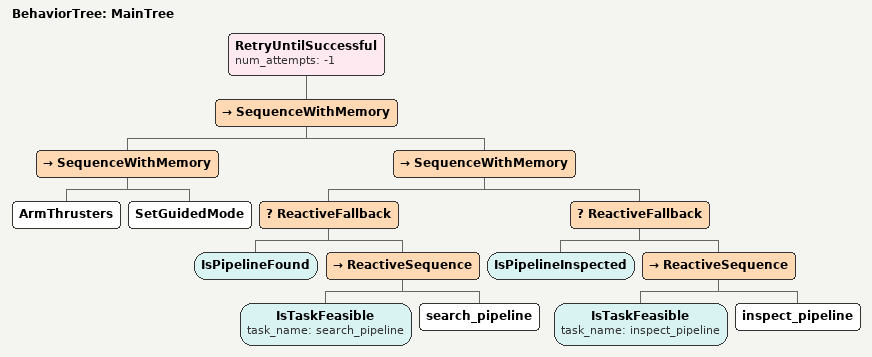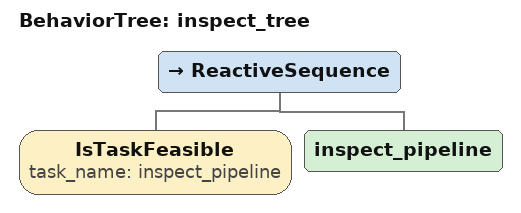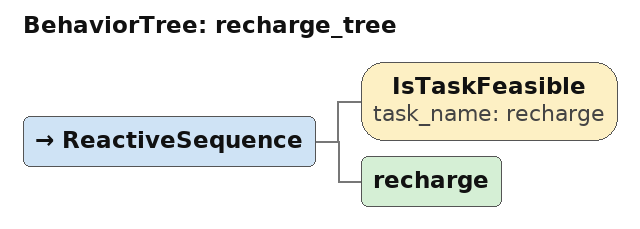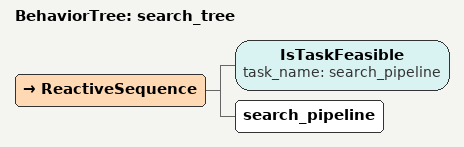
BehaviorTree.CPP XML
<?xml version="1.0" encoding="UTF-8"?>
<root BTCPP_format="4"
      main_tree_to_execute="MainTree">
  <BehaviorTree ID="MainTree">
    <RetryUntilSuccessful num_attempts="-1">
      <SequenceWithMemory>
        <SequenceWithMemory>
          <ArmThrusters/>
          <SetGuidedMode/>
        </SequenceWithMemory>
        <SequenceWithMemory>
          <ReactiveFallback>
            <IsPipelineFound/>
            <ReactiveSequence>
              <IsTaskFeasible task_name="search_pipeline"/>
              <search_pipeline/>
            </ReactiveSequence>
          </ReactiveFallback>
          <ReactiveFallback>
            <IsPipelineInspected/>
            <ReactiveSequence>
              <IsTaskFeasible task_name="inspect_pipeline"/>
              <inspect_pipeline/>
            </ReactiveSequence>
          </ReactiveFallback>
        </SequenceWithMemory>
      </SequenceWithMemory>
    </RetryUntilSuccessful>
  </BehaviorTree>

  <BehaviorTree ID="inspect_tree">
    <ReactiveSequence>
      <IsTaskFeasible task_name="inspect_pipeline"/>
      <inspect_pipeline/>
    </ReactiveSequence>
  </BehaviorTree>

  <BehaviorTree ID="recharge_tree">
    <ReactiveSequence>
      <IsTaskFeasible task_name="recharge"/>
      <recharge/>
    </ReactiveSequence>
  </BehaviorTree>

  <BehaviorTree ID="search_tree">
    <ReactiveSequence>
      <IsTaskFeasible task_name="search_pipeline"/>
      <search_pipeline/>
    </ReactiveSequence>
  </BehaviorTree>

</root>
